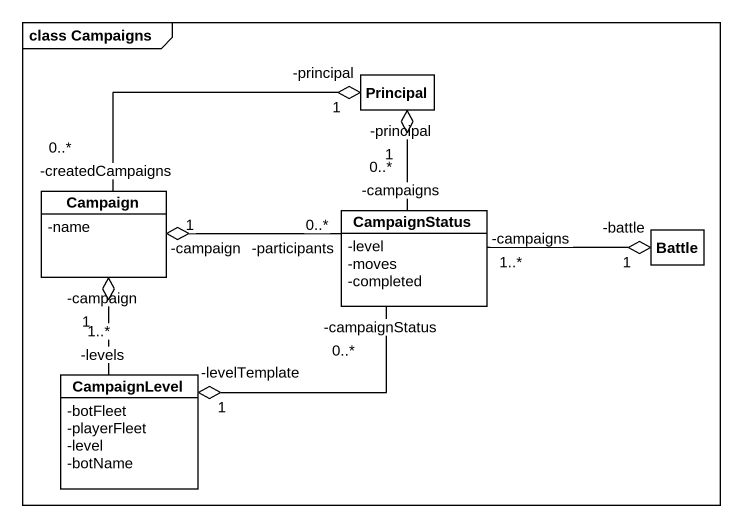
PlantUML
@startuml
mainframe class Campaigns
hide circle
hide empty members
skinparam classAttributeIconSize 0
class Principal
class Campaign {
  -name
}
class CampaignStatus {
  -level
  -moves
  -completed
}
class Battle
class CampaignLevel {
  -botFleet
  -playerFleet
  -level
  -botName
}
Principal "-principal\n1" o-left- "-createdCampaigns\n0..*" Campaign
Principal "-principal\n1" o-- "-campaigns\n0..*" CampaignStatus
Campaign "-campaign\n1" o-right- "-participants\n0..*" CampaignStatus
Campaign "-campaign\n1" o-- "-levels\n1..*" CampaignLevel
Battle "-battle\n1" o-left- "-campaigns\n1..*" CampaignStatus
CampaignLevel "-levelTemplate\n1" o-up- "-campaignStatus\n0..*" CampaignStatus
@enduml
